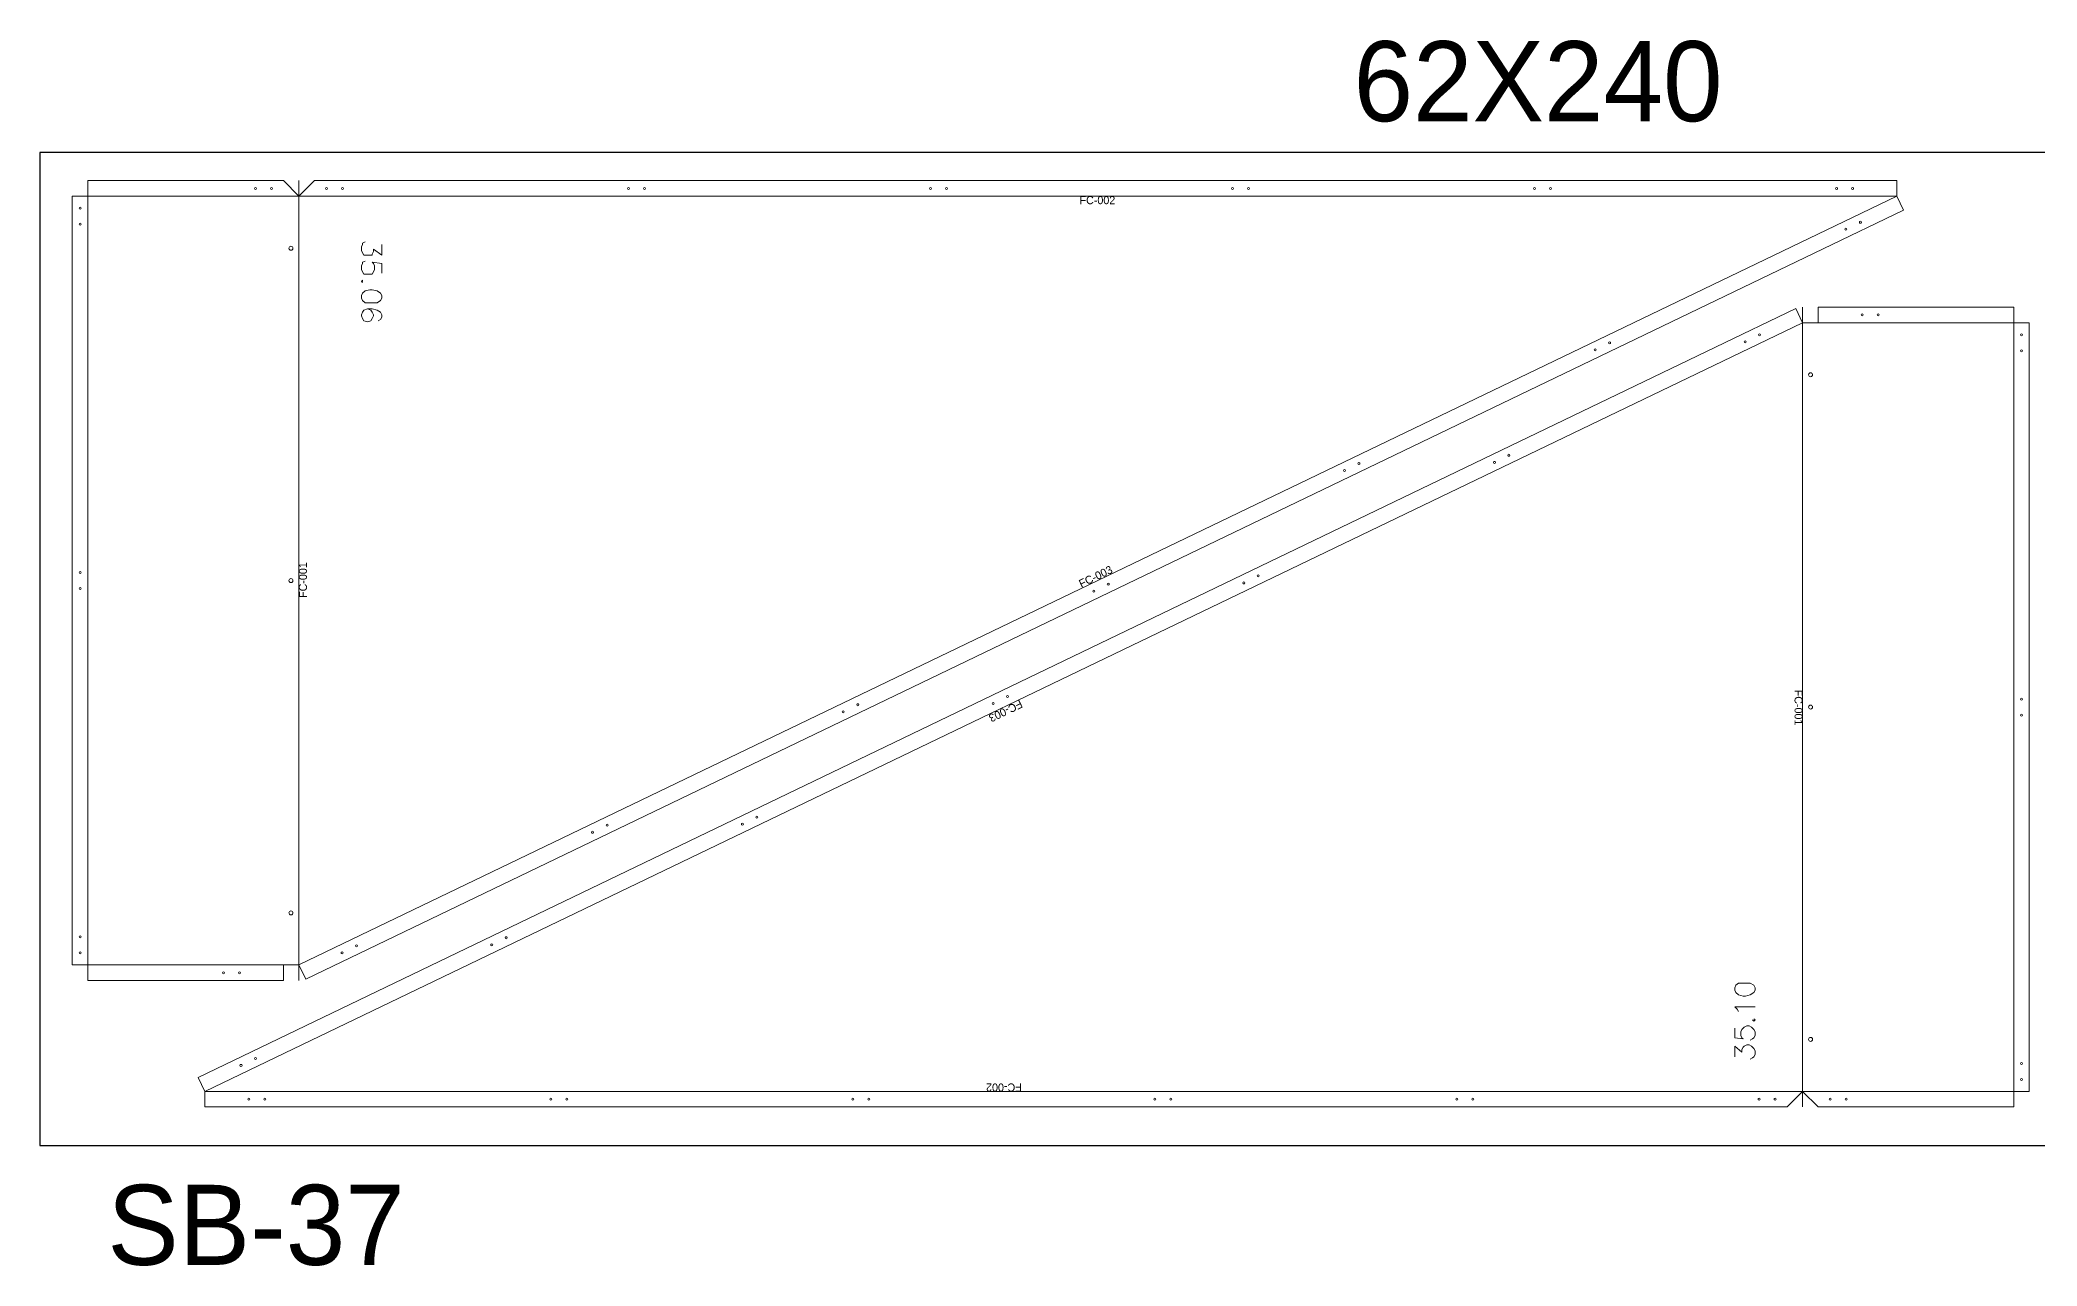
# Model space of a CAD drawing. Header units: inches. Extents: x 332 to 2802, y 519 to 598.
# Drawn here: x 612.3 to 737, y 521.5 to 598 of the extents above; entities that cross this region are included whole.
import ezdxf
from ezdxf.enums import TextEntityAlignment as Align

# ---------------------------------------------------------------- set-up
doc = ezdxf.new("R2010")
doc.units = ezdxf.units.IN
doc.header["$MEASUREMENT"] = 0
for name, color, linetype, lineweight in [('ACM_Layer 1_Router Offset_Panel Cut', 1, 'Continuous', 9), ('ACM_Layer 3_Open Offset Countour_Route Lines', 4, 'Continuous', 9), ('ACM_Layer 4_Drill Centers_Rivet Holes', 3, 'Continuous', 9), ('ACM_Layer 5_Drill Centers_Weep Holes', 6, 'Continuous', 9)]:
    doc.layers.add(name, color=color, linetype=linetype, lineweight=lineweight)
doc.layers.add('ACM_Reference_F-Clip', color=30, linetype='Continuous')
doc.layers.add('ACM_Reference_Text', color=7, linetype='Continuous')

# ---------------------------------------------------------------- blocks, each defined once
blk = doc.blocks.new('*U147')
blk.add_lwpolyline([(-98, -34.48), (142, -34.48), (142, 27.52), (-98, 27.52)], close=True)
at = {"insert": (-15.94, 34.48), "char_height": 5, "attachment_point": 1}
blk.add_mtext_dynamic_manual_height_columns('62X240', width=43.9641, gutter_width=1, heights=[0], dxfattribs=at)
blk = doc.blocks.new('*U148')
at = {"color": 0, "linetype": 'ByBlock', "lineweight": -2, "transparency": 16777216}
blk.add_blockref('*U147', (280, 0), dxfattribs=at)

msp = doc.modelspace()

# ---------------------------------------------------------------- linework, layer by layer
at = {"layer": 'ACM_Layer 1_Router Offset_Panel Cut'}
for points in [[(728.25, 589.25), (728.25, 588.28), (728.67, 587.4), (628.86, 539.4), (628.44, 540.28), (627.47, 540.28), (627.47, 539.31), (615.25, 539.31), (615.25, 540.28), (614.28, 540.28), (614.28, 588.28), (615.25, 588.28), (615.25, 589.25), (627.47, 589.25), (628.44, 588.28), (629.41, 589.25)], [(622.56, 531.41), (622.56, 532.38), (622.14, 533.26), (721.95, 581.26), (722.37, 580.38), (723.34, 580.38), (723.34, 581.35), (735.56, 581.35), (735.56, 580.38), (736.52, 580.38), (736.52, 532.38), (735.56, 532.38), (735.56, 531.41), (723.34, 531.41), (722.37, 532.38), (721.4, 531.41)]]:
    msp.add_lwpolyline(points, close=True, dxfattribs=at)
at = {"layer": 'ACM_Layer 3_Open Offset Countour_Route Lines'}
for p, q in [((615.25, 589.25), (615.25, 539.31)), ((628.44, 588.28), (627.47, 589.25)), ((628.44, 589.25), (628.44, 539.31)), ((628.44, 588.28), (629.41, 589.25)), ((728.25, 588.28), (728.25, 589.25)), ((728.25, 588.28), (614.28, 588.28)), ((628.44, 540.28), (728.25, 588.28)), ((728.25, 588.28), (728.67, 587.4)), ((722.37, 580.38), (622.56, 532.38)), ((722.37, 580.38), (721.95, 581.26)), ((722.37, 531.41), (722.37, 581.35)), ((736.52, 580.38), (722.37, 580.38)), ((723.34, 580.38), (723.34, 581.35)), ((735.56, 531.41), (735.56, 581.35)), ((614.28, 540.28), (628.44, 540.28)), ((627.47, 540.28), (627.47, 539.31)), ((628.44, 540.28), (628.86, 539.4)), ((622.56, 532.38), (622.14, 533.26)), ((622.56, 532.38), (736.52, 532.38)), ((622.56, 532.38), (622.56, 531.41)), ((722.37, 532.38), (721.4, 531.41)), ((722.37, 532.38), (723.34, 531.41))]:
    msp.add_line(p, q, dxfattribs=at)
at = {"layer": 'ACM_Layer 4_Drill Centers_Rivet Holes'}
for centre in [(625.72, 588.76), (626.72, 588.76), (630.16, 588.76), (631.16, 588.76), (649.02, 588.76), (650.02, 588.76), (667.89, 588.76), (668.89, 588.76), (686.76, 588.76), (687.76, 588.76), (705.63, 588.76), (706.63, 588.76), (724.5, 588.76), (725.5, 588.76), (614.77, 587.53), (614.77, 586.53), (725.98, 586.65), (725.08, 586.22), (726.09, 580.87), (727.09, 580.87), (710.32, 579.12), (718.78, 579.19), (719.68, 579.63), (736.04, 579.63), (709.42, 578.69), (736.04, 578.63), (694.66, 571.59), (703.12, 571.66), (704.02, 572.1), (693.76, 571.15), (614.77, 564.78), (679, 564.06), (687.46, 564.13), (688.36, 564.57), (614.77, 563.78), (678.1, 563.62), (663.35, 556.53), (671.8, 556.6), (672.7, 557.04), (736.04, 556.88), (662.44, 556.09), (736.04, 555.88), (647.69, 549), (656.14, 549.07), (657.04, 549.51), (646.78, 548.56), (614.77, 542.03), (632.03, 541.47), (640.48, 541.54), (641.38, 541.98), (614.77, 541.03), (631.13, 541.03), (623.72, 539.79), (624.72, 539.79), (624.82, 534.01), (625.72, 534.44), (736.04, 534.13), (736.04, 533.13), (625.31, 531.9), (626.31, 531.9), (644.17, 531.9), (645.17, 531.9), (663.04, 531.9), (664.04, 531.9), (681.91, 531.9), (682.91, 531.9), (700.78, 531.9), (701.78, 531.9), (719.65, 531.9), (720.65, 531.9), (724.09, 531.9), (725.09, 531.9)]:
    msp.add_circle(centre, 0.0625, dxfattribs=at)
at = {"layer": 'ACM_Layer 5_Drill Centers_Weep Holes'}
for centre in [(627.94, 585.03), (722.87, 577.13), (627.94, 564.28), (722.87, 556.38), (627.94, 543.53), (722.87, 535.63)]:
    msp.add_circle(centre, 0.125, dxfattribs=at)
at = {"layer": 'ACM_Reference_Text', "lineweight": 0}
for points in [[(633.61, 585.27), (633.61, 584.6), (633.09, 584.97), (633.09, 584.82), (633.02, 584.67), (633.02, 584.6), (632.79, 584.6), (632.72, 584.6), (632.5, 584.6), (632.42, 584.75), (632.35, 584.89), (632.35, 585.12), (632.42, 585.27), (632.42, 585.34), (632.57, 585.42)], [(633.61, 583.48), (633.61, 584.08), (633.02, 584.15), (633.09, 584.08), (633.17, 583.93), (633.17, 583.7), (633.09, 583.56), (633.02, 583.41), (632.79, 583.41), (632.72, 583.41), (632.5, 583.41), (632.42, 583.56), (632.35, 583.7), (632.35, 583.93), (632.42, 584.08), (632.42, 584.15), (632.57, 584.22)], [(632.42, 582.96), (632.42, 583.03), (632.35, 582.96), (632.42, 582.89)], [(633.39, 580.5), (633.54, 580.58), (633.61, 580.73), (633.61, 580.88), (633.54, 581.03), (633.32, 581.17), (633.02, 581.25), (632.72, 581.25), (632.5, 581.17), (632.42, 581.03), (632.35, 580.88), (632.35, 580.8), (632.42, 580.65), (632.5, 580.5), (632.72, 580.43), (632.94, 580.5), (633.02, 580.65), (633.09, 580.8), (633.09, 580.88), (633.02, 581.03), (632.94, 581.17), (632.72, 581.25)], [(718.36, 537.37), (718.28, 537.52), (718.13, 537.67), (719.4, 537.67)], [(718.13, 536.33), (718.13, 535.73), (718.66, 535.66), (718.58, 535.73), (718.51, 535.88), (718.51, 536.1), (718.58, 536.25), (718.73, 536.4), (718.88, 536.48), (719.03, 536.48), (719.18, 536.4), (719.33, 536.25), (719.4, 536.1), (719.4, 535.88), (719.33, 535.73), (719.25, 535.66), (719.1, 535.58)], [(719.25, 536.85), (719.33, 536.77), (719.4, 536.85), (719.33, 536.92)], [(718.13, 534.54), (718.13, 535.21), (718.58, 534.84), (718.58, 534.99), (718.66, 535.14), (718.73, 535.21), (718.88, 535.29), (719.03, 535.29), (719.18, 535.21), (719.33, 535.06), (719.4, 534.91), (719.4, 534.69), (719.33, 534.54), (719.25, 534.47), (719.1, 534.39)]]:
    msp.add_lwpolyline(points, dxfattribs=at)
for points in [[(633.61, 582.07), (633.54, 582.22), (633.32, 582.36), (633.02, 582.44), (632.87, 582.44), (632.57, 582.36), (632.42, 582.22), (632.35, 582.07), (632.35, 581.92), (632.42, 581.77), (632.57, 581.62), (632.87, 581.62), (633.02, 581.62), (633.32, 581.62), (633.54, 581.77), (633.61, 581.92), (633.61, 582.07)], [(718.13, 538.71), (718.21, 538.56), (718.36, 538.41), (718.66, 538.34), (718.8, 538.34), (719.1, 538.41), (719.33, 538.56), (719.4, 538.71), (719.4, 538.86), (719.33, 539.01), (719.1, 539.15), (718.8, 539.15), (718.66, 539.15), (718.36, 539.15), (718.21, 539.01), (718.13, 538.86), (718.13, 538.71)]]:
    msp.add_lwpolyline(points, close=True, dxfattribs=at)

# ---------------------------------------------------------------- block references
msp.add_blockref('*U148', (430.26, 563.48))

# ---------------------------------------------------------------- texts
at = {"insert": (616.47, 526.55), "char_height": 5, "attachment_point": 1}
msp.add_mtext_dynamic_manual_height_columns('SB-37', width=43.9641, gutter_width=1, heights=[0], dxfattribs=at)
at = {"layer": 'ACM_Reference_F-Clip'}
msp.add_text('FC-002', height=0.5, dxfattribs=at).set_placement((678.32, 588.03), align=Align.MIDDLE_CENTER)
for s, rotation, p in [('FC-001', 90, (628.69, 564.31)), ('FC-003', 25.6643, (678.21, 564.53)), ('FC-003', 205.6643, (672.59, 556.13)), ('FC-001', 270, (722.12, 556.35)), ('FC-002', 180, (672.48, 532.63))]:
    msp.add_text(s, height=0.5, rotation=rotation, dxfattribs=at).set_placement(p, align=Align.MIDDLE_CENTER)

doc.saveas('drawing.dxf')
